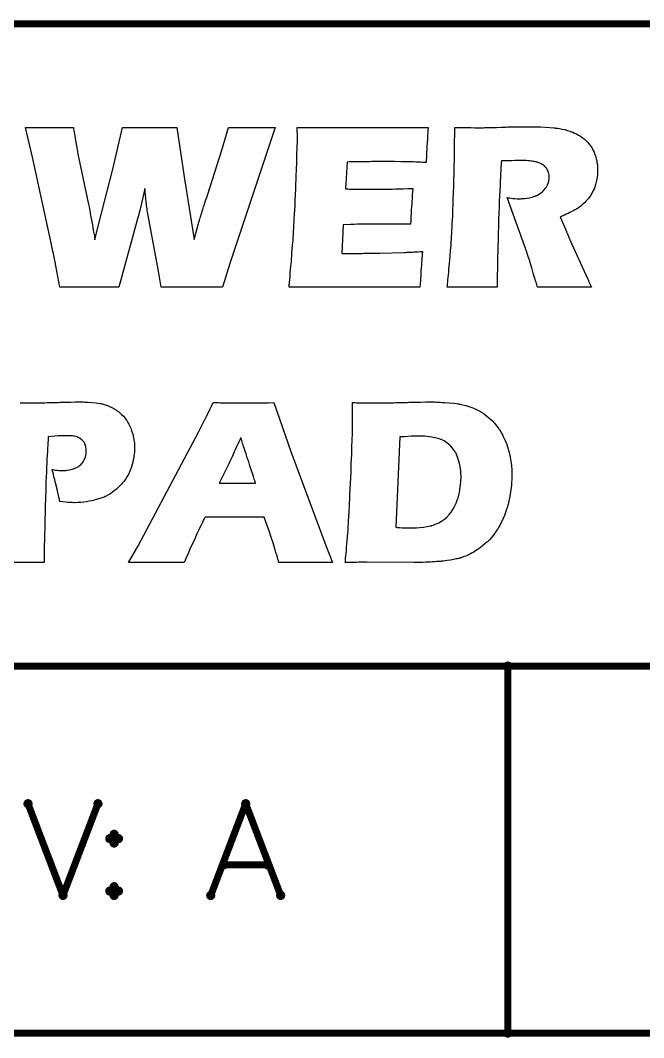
# Model space of a CAD drawing. Extents: x 0 to 200, y 0 to 200.
# Drawn here: x 176.69 to 183.48, y -0.05 to 11.04 of the extents above; entities that cross this region are included whole.
import ezdxf

# ---------------------------------------------------------------- set-up
doc = ezdxf.new("R2010")
doc.units = 0
doc.layers.get('0').update_dxf_attribs({"linetype": 'CONTINUOUS'})
doc.layers.add('gm2', color=1, linetype='CONTINUOUS')

# ---------------------------------------------------------------- blocks, each defined once
blk = doc.blocks.new('D10')
at = {"const_width": 0.05}
blk.add_lwpolyline([(-0.025, 0, 1), (0.025, 0, 1)], format="xyb", close=True, dxfattribs=at)

msp = doc.modelspace()

# ---------------------------------------------------------------- linework, layer by layer
at = {"layer": 'gm2', "color": 1, "const_width": 0.0762}
for points in [[(150.0003, 11.000022), (200.0004, 11.000022)], [(200.0004, 4.000008), (150.0003, 4.000008)], [(182.000364, 0), (182.000364, 4.000008)], [(177.157044, 1.500113), (176.776184, 2.499905)], [(177.157044, 1.500113), (177.537925, 2.499905)], [(178.766238, 1.500113), (179.147098, 2.499905)], [(179.147098, 2.499905), (179.527979, 1.500113)], [(177.714065, 2.166634), (177.666465, 2.119024)], [(177.666465, 2.119024), (177.714065, 2.071424)], [(177.761696, 2.119024), (177.714065, 2.166634)], [(177.714065, 2.071424), (177.761696, 2.119024)], [(179.385159, 1.833374), (178.909068, 1.833374)], [(177.714065, 1.595333), (177.666465, 1.547723)], [(177.666465, 1.547723), (177.714065, 1.500113)], [(177.761696, 1.547723), (177.714065, 1.595333)], [(177.714065, 1.500113), (177.761696, 1.547723)], [(0, 0), (200.0004, 0)]]:
    msp.add_lwpolyline(points, dxfattribs=at)
at = {"layer": 'gm2', "color": 1}
for points in [[(178.972918, 8.386337), (178.893868, 8.128386), (178.803738, 8.128386), (178.780148, 8.129776), (178.354387, 8.129776), (178.323877, 8.128386), (178.225426, 8.128386), (178.196276, 8.303127), (178.083956, 8.911958), (178.083956, 8.914728), (178.082566, 8.921658), (178.081186, 8.932758), (178.078406, 8.946628), (178.075646, 8.963268), (178.072846, 8.982678), (178.070086, 9.003488), (178.067316, 9.024288), (178.067316, 9.027058), (178.067316, 9.029838), (178.065926, 9.035378), (178.065926, 9.040928), (178.064536, 9.049248), (178.063166, 9.058958), (178.061776, 9.068668), (178.060366, 9.081148), (178.058996, 9.093628), (178.057606, 9.108888), (178.056216, 9.125528), (178.054826, 9.143558), (178.052056, 9.162968), (178.050666, 9.183778), (178.047906, 9.205968), (178.003516, 9.007648), (178.003516, 9.006258), (178.002146, 9.004868), (178.000756, 8.996548), (177.997956, 8.982678), (177.992426, 8.966038), (177.988276, 8.945238), (177.981326, 8.923048), (177.975786, 8.898088), (177.968846, 8.873118), (177.763596, 8.128386), (177.674835, 8.128386), (177.651245, 8.129776), (177.250465, 8.129776), (177.221334, 8.128386), (177.122864, 8.128386), (177.078494, 8.362767), (177.078494, 8.364147), (177.078494, 8.366927), (177.077104, 8.371087), (177.075714, 8.378017), (177.074324, 8.386337), (177.071564, 8.397437), (177.070174, 8.408527), (177.067404, 8.423787), (177.063234, 8.439037), (177.060454, 8.455687), (177.056304, 8.475097), (177.052144, 8.495897), (177.047974, 8.518087), (177.042434, 8.543057), (177.036884, 8.568017), (177.031344, 8.595757), (176.823324, 9.548509), (176.748433, 9.87165), (176.788634, 9.87165), (176.805284, 9.87026), (176.882954, 9.87026), (176.925934, 9.86888), (177.102074, 9.86888), (177.122864, 9.87026), (177.215794, 9.87026), (177.269875, 9.87165), (177.269875, 9.86888), (177.271255, 9.86194), (177.272645, 9.85223), (177.275425, 9.83698), (177.278205, 9.82034), (177.280975, 9.80092), (177.285125, 9.77873), (177.289295, 9.75515), (177.297615, 9.705229), (177.307335, 9.653909), (177.311485, 9.628949), (177.315645, 9.606759), (177.319795, 9.584569), (177.323965, 9.565159), (177.432135, 9.050638), (177.432135, 9.049248), (177.433525, 9.043708), (177.434915, 9.033998), (177.437685, 9.021518), (177.440445, 9.004868), (177.444625, 8.985458), (177.448785, 8.963268), (177.454315, 8.938308), (177.458485, 8.910568), (177.465425, 8.878668), (177.470985, 8.845388), (177.477905, 8.810718), (177.483445, 8.771878), (177.490395, 8.731667), (177.498705, 8.690057), (177.505645, 8.645677), (177.547245, 8.824578), (177.699785, 9.415379), (177.805196, 9.87165), (177.849566, 9.87165), (177.866216, 9.87026), (177.953606, 9.87026), (178.003516, 9.86888), (178.207386, 9.86888), (178.230966, 9.87026), (178.336357, 9.87026), (178.396007, 9.87165), (178.476427, 9.333549), (178.587377, 8.648457), (178.637307, 8.837068), (178.637307, 8.839838), (178.640077, 8.845388), (178.642857, 8.855088), (178.645617, 8.867578), (178.651177, 8.882828), (178.655337, 8.898088), (178.666437, 8.934138), (178.667827, 8.936918), (178.667827, 8.939688), (178.669207, 8.943848), (178.671977, 8.950788), (178.673357, 8.957718), (178.676137, 8.967428), (178.680307, 8.977138), (178.684457, 8.989618), (178.688617, 9.004868), (178.694177, 9.020128), (178.699717, 9.039538), (178.706637, 9.058958), (178.713587, 9.081148), (178.721917, 9.106108), (178.730227, 9.132458), (178.886938, 9.623399), (178.959048, 9.87165), (179.049198, 9.87165), (179.089428, 9.87026), (179.369559, 9.87026), (179.418099, 9.87165), (179.469419, 9.87165), (178.972918, 8.386337)], [(181.130852, 9.82866), (181.130852, 9.82727), (181.130852, 9.8245), (181.130852, 9.81895), (181.129462, 9.80924), (181.128082, 9.79537), (181.128082, 9.78566), (181.128082, 9.77596), (181.126692, 9.76348), (181.125302, 9.749609), (181.125302, 9.734349), (181.123912, 9.717709), (181.116982, 9.579029), (181.116982, 9.577639), (181.116982, 9.572089), (181.115592, 9.562379), (181.115592, 9.551289), (181.115592, 9.537419), (181.114212, 9.522169), (181.114212, 9.488879), (181.103112, 9.488879), (181.090632, 9.490269), (181.072602, 9.490269), (181.051802, 9.491649), (181.026832, 9.491649), (180.999092, 9.493039), (180.969962, 9.494429), (180.938072, 9.494429), (180.904792, 9.495819), (180.835442, 9.497199), (180.766112, 9.498589), (180.517861, 9.498589), (180.498451, 9.497199), (180.402761, 9.497199), (180.388891, 9.495819), (180.340361, 9.495819), (180.320931, 9.494429), (180.276541, 9.494429), (180.251601, 9.493039), (180.23495, 9.200418), (180.261301, 9.200418), (180.276541, 9.199028), (180.336191, 9.199028), (180.359771, 9.197638), (180.447141, 9.197638), (180.479031, 9.196258), (180.624641, 9.196258), (180.641291, 9.197638), (180.684271, 9.197638), (180.710631, 9.199028), (180.741141, 9.199028), (180.777202, 9.200418), (180.817422, 9.201798), (180.861792, 9.203188), (180.911742, 9.204578), (180.939462, 9.204578), (180.967202, 9.205968), (180.967202, 9.204578), (180.967202, 9.199028), (180.965812, 9.189318), (180.964432, 9.176838), (180.963042, 9.161588), (180.961652, 9.142168), (180.960262, 9.119978), (180.958892, 9.096408), (180.957482, 9.068668), (180.954722, 9.039538), (180.953332, 9.006258), (180.950562, 8.972978), (180.949172, 8.935528), (180.946402, 8.898088), (180.945022, 8.857868), (180.942242, 8.816258), (180.842392, 8.816258), (180.817422, 8.817648), (180.512321, 8.817648), (180.487341, 8.816258), (180.429121, 8.816258), (180.395821, 8.814878), (180.362541, 8.814878), (180.326491, 8.813488), (180.287651, 8.812098), (180.2086, 8.809328), (180.19334, 8.498677), (180.415251, 8.498677), (180.434661, 8.500057), (180.538671, 8.500057), (180.573341, 8.501447), (180.609381, 8.501447), (180.874282, 8.508377), (180.892312, 8.508377), (180.900632, 8.509767), (180.921432, 8.509767), (180.933912, 8.511157), (180.947782, 8.511157), (180.964432, 8.512547), (180.982452, 8.513927), (181.001872, 8.515317), (181.022672, 8.516707), (181.046242, 8.518087), (181.071212, 8.519477), (181.071212, 8.516707), (181.071212, 8.511157), (181.069832, 8.500057), (181.068442, 8.486197), (181.067062, 8.469547), (181.065672, 8.448747), (181.064282, 8.425167), (181.061502, 8.398817), (181.060112, 8.371087), (181.057342, 8.340577), (181.055962, 8.308677), (181.053192, 8.274007), (181.049022, 8.203276), (181.044852, 8.128386), (180.886762, 8.128386), (180.842392, 8.129776), (180.361151, 8.129776), (179.79948, 8.128386), (179.619199, 8.128386), (179.619199, 8.129776), (179.619199, 8.132546), (179.620579, 8.136706), (179.620579, 8.143646), (179.621959, 8.150576), (179.621959, 8.160286), (179.623349, 8.171376), (179.624729, 8.183856), (179.626119, 8.211596), (179.630289, 8.243496), (179.633069, 8.280937), (179.635829, 8.321157), (179.639989, 8.362767), (179.644139, 8.407147), (179.651089, 8.500057), (179.658009, 8.591597), (179.662179, 8.635967), (179.664959, 8.678967), (179.664959, 8.681737), (179.666349, 8.688667), (179.666349, 8.702537), (179.667729, 8.719177), (179.669119, 8.741367), (179.670499, 8.769108), (179.671879, 8.801008), (179.674659, 8.837068), (179.676049, 8.877278), (179.678829, 8.921658), (179.681599, 8.970198), (179.684369, 9.022898), (179.685749, 9.078378), (179.688529, 9.139398), (179.691309, 9.203188), (179.694089, 9.269759), (179.694089, 9.271149), (179.694089, 9.273919), (179.694089, 9.279469), (179.695469, 9.286399), (179.695469, 9.294719), (179.695469, 9.304429), (179.695469, 9.316909), (179.696849, 9.329389), (179.698239, 9.358519), (179.699619, 9.393189), (179.701009, 9.429249), (179.702399, 9.469469), (179.703789, 9.509679), (179.705159, 9.551289), (179.705159, 9.591509), (179.706569, 9.631729), (179.707959, 9.669169), (179.709339, 9.702449), (179.709339, 9.732959), (179.709339, 9.745449), (179.709339, 9.75793), (179.707959, 9.87165), (179.79116, 9.87165), (179.80779, 9.87026), (180.01859, 9.87026), (180.07823, 9.86888), (180.724501, 9.86888), (180.779982, 9.87026), (181.017132, 9.87026), (181.075372, 9.87165), (181.133622, 9.87165), (181.130852, 9.82866)], [(182.294405, 9.8772), (182.315215, 9.8772), (182.336015, 9.87581), (182.359585, 9.87581), (182.408145, 9.87304), (182.459445, 9.87026), (182.507975, 9.8661), (182.512145, 9.8661), (182.517695, 9.86471), (182.524625, 9.86471), (182.532945, 9.86333), (182.542665, 9.86194), (182.566235, 9.85778), (182.592585, 9.85223), (182.621705, 9.84669), (182.652225, 9.83836), (182.681335, 9.82866), (182.682725, 9.82866), (182.685495, 9.82727), (182.689655, 9.82588), (182.695205, 9.82311), (182.709075, 9.81756), (182.727115, 9.80924), (182.747905, 9.79953), (182.770096, 9.78844), (182.792286, 9.77457), (182.813076, 9.7607), (182.815876, 9.75931), (182.822796, 9.75377), (182.832506, 9.745449), (182.844986, 9.734349), (182.858856, 9.720479), (182.874096, 9.705229), (182.889376, 9.688589), (182.903226, 9.670559), (182.904616, 9.667779), (182.908786, 9.662239), (182.915706, 9.651139), (182.924046, 9.637269), (182.932356, 9.619239), (182.942066, 9.599829), (182.950396, 9.577639), (182.958706, 9.552679), (182.958706, 9.551289), (182.960096, 9.549899), (182.960096, 9.545739), (182.961476, 9.541579), (182.965656, 9.527709), (182.969806, 9.509679), (182.972576, 9.488879), (182.976726, 9.463919), (182.978116, 9.437569), (182.979506, 9.409829), (182.979506, 9.408439), (182.979506, 9.405669), (182.979506, 9.401509), (182.979506, 9.395959), (182.979506, 9.387639), (182.978116, 9.379319), (182.976726, 9.357129), (182.973966, 9.332169), (182.969806, 9.305819), (182.964246, 9.278079), (182.957316, 9.248958), (182.957316, 9.247568), (182.955936, 9.246178), (182.954546, 9.242018), (182.953156, 9.236478), (182.947616, 9.221218), (182.940676, 9.203188), (182.930966, 9.182388), (182.918486, 9.158808), (182.904616, 9.133848), (182.887966, 9.108888), (182.887966, 9.107498), (182.886596, 9.106108), (182.879656, 9.097788), (182.869946, 9.085308), (182.856076, 9.070058), (182.839436, 9.052028), (182.820026, 9.033998), (182.796446, 9.014578), (182.771486, 8.995168), (182.770096, 8.995168), (182.768706, 8.992388), (182.764546, 8.991008), (182.759006, 8.986838), (182.750686, 8.982678), (182.742355, 8.977138), (182.732645, 8.971588), (182.720165, 8.964658), (182.706295, 8.957718), (182.692425, 8.950788), (182.675795, 8.942468), (182.657755, 8.934138), (182.638355, 8.924438), (182.618945, 8.916118), (182.573165, 8.898088), (182.639735, 8.735827), (182.639735, 8.734437), (182.641115, 8.733047), (182.642505, 8.728887), (182.645275, 8.724727), (182.650835, 8.710857), (182.657755, 8.692827), (182.666095, 8.672027), (182.677165, 8.648457), (182.688275, 8.623487), (182.699375, 8.597137), (182.869946, 8.224076), (182.869946, 8.222696), (182.872726, 8.218536), (182.875506, 8.212986), (182.879656, 8.203276), (182.885206, 8.189406), (182.892136, 8.172766), (182.900456, 8.153346), (182.911556, 8.128386), (182.820026, 8.128386), (182.796446, 8.129776), (182.462215, 8.129776), (182.431705, 8.128386), (182.326305, 8.128386), (182.326305, 8.129776), (182.324915, 8.131156), (182.323535, 8.135326), (182.322145, 8.140866), (182.319385, 8.149186), (182.316585, 8.158896), (182.313825, 8.169996), (182.309665, 8.183856), (182.304125, 8.199116), (182.299955, 8.217146), (182.293025, 8.236556), (182.286085, 8.260137), (182.279155, 8.283717), (182.270845, 8.311447), (182.262515, 8.341957), (182.252805, 8.373857), (182.252805, 8.375247), (182.251415, 8.376637), (182.250025, 8.380797), (182.248644, 8.386337), (182.244494, 8.400207), (182.240324, 8.416847), (182.233384, 8.434877), (182.227844, 8.454297), (182.220904, 8.473707), (182.215364, 8.490357), (182.215364, 8.491737), (182.213974, 8.494517), (182.212584, 8.500057), (182.209824, 8.506997), (182.207034, 8.516707), (182.202874, 8.527797), (182.197344, 8.540277), (182.193174, 8.555537), (182.186234, 8.573567), (182.179304, 8.591597), (182.172364, 8.612397), (182.164044, 8.635967), (182.155724, 8.659547), (182.146014, 8.685897), (182.136324, 8.715017), (182.125214, 8.744147), (181.993464, 9.106108), (181.996224, 9.106108), (182.000394, 9.104728), (182.005944, 9.104728), (182.018434, 9.101948), (182.036454, 9.100568), (182.057264, 9.097788), (182.079454, 9.095018), (182.104414, 9.093628), (182.144634, 9.093628), (182.152954, 9.095018), (182.162654, 9.095018), (182.184844, 9.097788), (182.211194, 9.100568), (182.238934, 9.104728), (182.268045, 9.111658), (182.297175, 9.121368), (182.298565, 9.121368), (182.299955, 9.122758), (182.304125, 9.124138), (182.309665, 9.126918), (182.323535, 9.133848), (182.340175, 9.142168), (182.358195, 9.154648), (182.377625, 9.169908), (182.395645, 9.186548), (182.412295, 9.207348), (182.412295, 9.208738), (182.413675, 9.210128), (182.419215, 9.217058), (182.424775, 9.229538), (182.433085, 9.244798), (182.440035, 9.264209), (182.446955, 9.285019), (182.451125, 9.308589), (182.452495, 9.332169), (182.452495, 9.334939), (182.452495, 9.341879), (182.451125, 9.351579), (182.448345, 9.364069), (182.445575, 9.379319), (182.440035, 9.395959), (182.431705, 9.411219), (182.421995, 9.427859), (182.420625, 9.429249), (182.416455, 9.434789), (182.409515, 9.441729), (182.399805, 9.451439), (182.385935, 9.461139), (182.370685, 9.472239), (182.351275, 9.481949), (182.329085, 9.490269), (182.326305, 9.491649), (182.322145, 9.491649), (182.317995, 9.493039), (182.311045, 9.495819), (182.302735, 9.497199), (182.293025, 9.498589), (182.281925, 9.501359), (182.268045, 9.502749), (182.254195, 9.504139), (182.238934, 9.506909), (182.220904, 9.508299), (182.201494, 9.509679), (182.180674, 9.509679), (182.158494, 9.511069), (182.093324, 9.511069), (182.076674, 9.509679), (182.042004, 9.508299), (182.023974, 9.508299), (182.010104, 9.506909), (181.975434, 9.506909), (181.954634, 9.505519), (181.931054, 9.505519), (181.931054, 9.504139), (181.931054, 9.502749), (181.931054, 9.498589), (181.929674, 9.493039), (181.929674, 9.487489), (181.929674, 9.479169), (181.928284, 9.458369), (181.926894, 9.433409), (181.925524, 9.402899), (181.922724, 9.366839), (181.921334, 9.328009), (181.918574, 9.282239), (181.917184, 9.233698), (181.914414, 9.180998), (181.911654, 9.125528), (181.908854, 9.065888), (181.907484, 9.002098), (181.904704, 8.935528), (181.901934, 8.866188), (181.901934, 8.864798), (181.901934, 8.862028), (181.901934, 8.856478), (181.901934, 8.849548), (181.900544, 8.839838), (181.900544, 8.828748), (181.900544, 8.816258), (181.900544, 8.802398), (181.899164, 8.785748), (181.899164, 8.767718), (181.897784, 8.748307), (181.897784, 8.728887), (181.896394, 8.683127), (181.894984, 8.633197), (181.893614, 8.579107), (181.892224, 8.520867), (181.890834, 8.459847), (181.889444, 8.396047), (181.888064, 8.330867), (181.886674, 8.264297), (181.885294, 8.128386), (181.793764, 8.128386), (181.770184, 8.129776), (181.465073, 8.129776), (181.437343, 8.128386), (181.341653, 8.128386), (181.341653, 8.131156), (181.343033, 8.138096), (181.344423, 8.150576), (181.345803, 8.165836), (181.347193, 8.186636), (181.349973, 8.208826), (181.352753, 8.235176), (181.355513, 8.262907), (181.358293, 8.293417), (181.361063, 8.325317), (181.368013, 8.393277), (181.373543, 8.462617), (181.379083, 8.531957), (181.379083, 8.534727), (181.379083, 8.540277), (181.380493, 8.549987), (181.381863, 8.563857), (181.383253, 8.580497), (181.384643, 8.601297), (181.386033, 8.624877), (181.387413, 8.651227), (181.388803, 8.681737), (181.391563, 8.713637), (181.392953, 8.746917), (181.394363, 8.784368), (181.397123, 8.823198), (181.398513, 8.863418), (181.401283, 8.905018), (181.402673, 8.949398), (181.402673, 8.950788), (181.402673, 8.952168), (181.402673, 8.960488), (181.404053, 8.972978), (181.404053, 8.991008), (181.405443, 9.013188), (181.406823, 9.038158), (181.408213, 9.068668), (181.408213, 9.101948), (181.409603, 9.138008), (181.410993, 9.176838), (181.412363, 9.218448), (181.413773, 9.261439), (181.415153, 9.307199), (181.416543, 9.354359), (181.417923, 9.451439), (181.417923, 9.452819), (181.417923, 9.454209), (181.417923, 9.458369), (181.417923, 9.462529), (181.417923, 9.476399), (181.419313, 9.494429), (181.419313, 9.517999), (181.419313, 9.542969), (181.420693, 9.572089), (181.420693, 9.602599), (181.420693, 9.635889), (181.422083, 9.670559), (181.422083, 9.739899), (181.423473, 9.77457), (181.423473, 9.80924), (181.423473, 9.84114), (181.423473, 9.87165), (181.449823, 9.87165), (181.463693, 9.87026), (181.514993, 9.87026), (181.556603, 9.86888), (181.599603, 9.86888), (181.642593, 9.86749), (181.735513, 9.86749), (181.750764, 9.86888), (181.807634, 9.86888), (181.829814, 9.87026), (181.876984, 9.87165), (181.929674, 9.87304), (181.943544, 9.87304), (181.954634, 9.87442), (181.983744, 9.87442), (182.001784, 9.87581), (182.042004, 9.87581), (182.064194, 9.8772), (182.112734, 9.8772), (182.164044, 9.87858), (182.274995, 9.87858), (182.294405, 9.8772)], [(177.394685, 6.877194), (177.412725, 6.877194), (177.432135, 6.875804), (177.473745, 6.873034), (177.516725, 6.868874), (177.555565, 6.863324), (177.573595, 6.860544), (177.590225, 6.856384), (177.591615, 6.856384), (177.594395, 6.855004), (177.598565, 6.853614), (177.604095, 6.852224), (177.620745, 6.846684), (177.640175, 6.839744), (177.663745, 6.830034), (177.688705, 6.818944), (177.715065, 6.805074), (177.740005, 6.788434), (177.741395, 6.788434), (177.742805, 6.787044), (177.751116, 6.780114), (177.763596, 6.770404), (177.778846, 6.757924), (177.795496, 6.741283), (177.814896, 6.723253), (177.832936, 6.702453), (177.849566, 6.678873), (177.850976, 6.676103), (177.856516, 6.667773), (177.864846, 6.655293), (177.874546, 6.637263), (177.884256, 6.616463), (177.895346, 6.592883), (177.905046, 6.565153), (177.914756, 6.536023), (177.914756, 6.534643), (177.916146, 6.531863), (177.917536, 6.527703), (177.918916, 6.522163), (177.920306, 6.515223), (177.921696, 6.506903), (177.925866, 6.486103), (177.930016, 6.461133), (177.934176, 6.434793), (177.935566, 6.404273), (177.936936, 6.373763), (177.936936, 6.372383), (177.936936, 6.366833), (177.936936, 6.357123), (177.935566, 6.344643), (177.934176, 6.329393), (177.932786, 6.312743), (177.930016, 6.291943), (177.927256, 6.271143), (177.921696, 6.247562), (177.916146, 6.222602), (177.910586, 6.196252), (177.902276, 6.169902), (177.892566, 6.143552), (177.881476, 6.115812), (177.868996, 6.088082), (177.853736, 6.061732), (177.852366, 6.060342), (177.849566, 6.056182), (177.845416, 6.047862), (177.838486, 6.038152), (177.830156, 6.027052), (177.819066, 6.013192), (177.806586, 5.997932), (177.792716, 5.982682), (177.777466, 5.964652), (177.759436, 5.948002), (177.741395, 5.929982), (177.719215, 5.911952), (177.697025, 5.895302), (177.673455, 5.878662), (177.647095, 5.863412), (177.619355, 5.849542), (177.617965, 5.848152), (177.612435, 5.846762), (177.604095, 5.842602), (177.593025, 5.838442), (177.579155, 5.832902), (177.562505, 5.827352), (177.543075, 5.821802), (177.520895, 5.814872), (177.497315, 5.807932), (177.470985, 5.802392), (177.443245, 5.796842), (177.414115, 5.791292), (177.383595, 5.787132), (177.350315, 5.782972), (177.317035, 5.781582), (177.282365, 5.780202), (177.269875, 5.780202), (177.256015, 5.781582), (177.236594, 5.781582), (177.213014, 5.784362), (177.185294, 5.787132), (177.156164, 5.789902), (177.122864, 5.795452), (177.122864, 5.798232), (177.120094, 5.806552), (177.117324, 5.820412), (177.113164, 5.838442), (177.107604, 5.863412), (177.100684, 5.892532), (177.092364, 5.928592), (177.082664, 5.968812), (177.082664, 5.970192), (177.081274, 5.974352), (177.079884, 5.979902), (177.078494, 5.988222), (177.075714, 5.997932), (177.072944, 6.009032), (177.067404, 6.033992), (177.059074, 6.061732), (177.052144, 6.090852), (177.045214, 6.118592), (177.041054, 6.131072), (177.038274, 6.142162), (177.041054, 6.142162), (177.047974, 6.140772), (177.059074, 6.139392), (177.074324, 6.136612), (177.090974, 6.135232), (177.110404, 6.132452), (177.132584, 6.131072), (177.167254, 6.131072), (177.175574, 6.132452), (177.186664, 6.132452), (177.199144, 6.133842), (177.226884, 6.139392), (177.258775, 6.146322), (177.290685, 6.157422), (177.321205, 6.172672), (177.335075, 6.180992), (177.347535, 6.192092), (177.348925, 6.193472), (177.350315, 6.194862), (177.357245, 6.203182), (177.368355, 6.217052), (177.379425, 6.235082), (177.390535, 6.255883), (177.401635, 6.282233), (177.408555, 6.311363), (177.411335, 6.326613), (177.411335, 6.343253), (177.411335, 6.344643), (177.411335, 6.350193), (177.409945, 6.358513), (177.409945, 6.369603), (177.407165, 6.380703), (177.404405, 6.393183), (177.401635, 6.407053), (177.396095, 6.419533), (177.396095, 6.420923), (177.393295, 6.425083), (177.390535, 6.432013), (177.384985, 6.438953), (177.379425, 6.448653), (177.371115, 6.456973), (177.362795, 6.466683), (177.351705, 6.475003), (177.350315, 6.476393), (177.346145, 6.479163), (177.340615, 6.481943), (177.332275, 6.487483), (177.321205, 6.491653), (177.310095, 6.497193), (177.297615, 6.501353), (177.283745, 6.504133), (177.282365, 6.504133), (177.276815, 6.505513), (177.269875, 6.506903), (177.258775, 6.508293), (177.246314, 6.508293), (177.232444, 6.509673), (177.215794, 6.511063), (177.156164, 6.511063), (177.139514, 6.509673), (177.103454, 6.508293), (176.996674, 6.499973), (176.996674, 6.497193), (176.995284, 6.488873), (176.995284, 6.475003), (176.993904, 6.456973), (176.992514, 6.433403), (176.991124, 6.405663), (176.988364, 6.373763), (176.986954, 6.339093), (176.984184, 6.300263), (176.982804, 6.257273), (176.980034, 6.212892), (176.978644, 6.164352), (176.975864, 6.114422), (176.974494, 6.061732), (176.971694, 6.007642), (176.970324, 5.952162), (176.970324, 5.950782), (176.970324, 5.946622), (176.970324, 5.938302), (176.970324, 5.928592), (176.968934, 5.916112), (176.968934, 5.900852), (176.968934, 5.884212), (176.967544, 5.864792), (176.967544, 5.843992), (176.966164, 5.821802), (176.966164, 5.798232), (176.964774, 5.773262), (176.963384, 5.719181), (176.962004, 5.663701), (176.960624, 5.606841), (176.959234, 5.549981), (176.957824, 5.494511), (176.956454, 5.443191), (176.956454, 5.418231), (176.955064, 5.394661), (176.955064, 5.373851), (176.955064, 5.353051), (176.953674, 5.335021), (176.953674, 5.318381), (176.953674, 5.304511), (176.953674, 5.293421), (176.953674, 5.12838), (176.699873, 5.12977), (176.565353, 5.12977)], [(176.691563, 6.868874), (176.735953, 6.867484), (176.831634, 6.867484), (176.848274, 6.868874), (176.909304, 6.868874), (176.932884, 6.870254), (176.957824, 6.870254), (176.985564, 6.871644), (177.016084, 6.871644), (177.046584, 6.873034), (177.063234, 6.873034), (177.075714, 6.874414), (177.107604, 6.874414), (177.127034, 6.875804), (177.147834, 6.875804), (177.193604, 6.877194), (177.242144, 6.877194), (177.290685, 6.878574), (177.379425, 6.878574), (177.394685, 6.877194)], [(181.223762, 6.877194), (181.243172, 6.877194), (181.265373, 6.875804), (181.287563, 6.874414), (181.312523, 6.873034), (181.362453, 6.870254), (181.413773, 6.864714), (181.463693, 6.857774), (181.465073, 6.857774), (181.469253, 6.856384), (181.476173, 6.855004), (181.485883, 6.853614), (181.496973, 6.850844), (181.510843, 6.848064), (181.526103, 6.843904), (181.542733, 6.839744), (181.578813, 6.828654), (181.619013, 6.813394), (181.662013, 6.795364), (181.703613, 6.773174), (181.705003, 6.771794), (181.709163, 6.770404), (181.714723, 6.766244), (181.723033, 6.762084), (181.731353, 6.755154), (181.743833, 6.748213), (181.768794, 6.728803), (181.799294, 6.703833), (181.829814, 6.676103), (181.861704, 6.642813), (181.890834, 6.605373), (181.892224, 6.603983), (181.893614, 6.601213), (181.897784, 6.595663), (181.903314, 6.587343), (181.908854, 6.577633), (181.917184, 6.565153), (181.924134, 6.552673), (181.933834, 6.537413), (181.942154, 6.519383), (181.951874, 6.501353), (181.961564, 6.481943), (181.971284, 6.459753), (181.989304, 6.413983), (182.005944, 6.364063), (182.005944, 6.362673), (182.007334, 6.358513), (182.010104, 6.350193), (182.012894, 6.340483), (182.015654, 6.328003), (182.018434, 6.312743), (182.022584, 6.296103), (182.026744, 6.276693), (182.029524, 6.255883), (182.033694, 6.233692), (182.040614, 6.185152), (182.044764, 6.133842), (182.046174, 6.079752), (182.046174, 6.078372), (182.046174, 6.072822), (182.046174, 6.065892), (182.046174, 6.054792), (182.044764, 6.042312), (182.044764, 6.027052), (182.043394, 6.010412), (182.042004, 5.991002), (182.040614, 5.970192), (182.037844, 5.948002), (182.032304, 5.900852), (182.025354, 5.852312), (182.014264, 5.801002), (182.014264, 5.799612), (182.012894, 5.795452), (182.011484, 5.788522), (182.008724, 5.778812), (182.005944, 5.766332), (182.001784, 5.753852), (181.997614, 5.737201), (181.992074, 5.720561), (181.979594, 5.683121), (181.965724, 5.642901), (181.947694, 5.601291), (181.928284, 5.559691), (181.928284, 5.558301), (181.925524, 5.555531), (181.922724, 5.549981), (181.918574, 5.541661), (181.913024, 5.531951), (181.907484, 5.522241), (181.892224, 5.497281), (181.872814, 5.468161), (181.852004, 5.436261), (181.827044, 5.405751), (181.800684, 5.375241), (181.799294, 5.373851), (181.797924, 5.372471), (181.793764, 5.368311), (181.788224, 5.362761), (181.781274, 5.355821), (181.772944, 5.348891), (181.752154, 5.330861), (181.727203, 5.310061), (181.699463, 5.287871), (181.667553, 5.265681), (181.632883, 5.24349), (181.631493, 5.24349), (181.630113, 5.2421), (181.625963, 5.23933), (181.620403, 5.23656), (181.606533, 5.22962), (181.588493, 5.21991), (181.566313, 5.21021), (181.542733, 5.19911), (181.516403, 5.1894), (181.490053, 5.17969), (181.488663, 5.17969), (181.487253, 5.17831), (181.483103, 5.17692), (181.477563, 5.17553), (181.469253, 5.17415), (181.460923, 5.17137), (181.451213, 5.16999), (181.438713, 5.16721), (181.426233, 5.16444), (181.410993, 5.16167), (181.395733, 5.15751), (181.377693, 5.15473), (181.340263, 5.14918), (181.295883, 5.14364), (181.288953, 5.14364), (181.282013, 5.14225), (181.270913, 5.14086), (181.258453, 5.13948), (181.243172, 5.13948), (181.225152, 5.13809), (181.204352, 5.1367), (181.182152, 5.13532), (181.158582, 5.13393), (181.132232, 5.13254), (181.105872, 5.13116), (181.076762, 5.12977), (181.046242, 5.12977), (180.982452, 5.12838), (180.466551, 5.13116), (180.376411, 5.13116), (180.356991, 5.12977), (180.287651, 5.12977), (180.259911, 5.12838), (180.23078, 5.12838), (180.23078, 5.12977), (180.23078, 5.13116), (180.23217, 5.13532), (180.23217, 5.14086), (180.23217, 5.1478), (180.23356, 5.15612), (180.23495, 5.17692), (180.23773, 5.2005), (180.24049, 5.22962), (180.24326, 5.261521), (180.24604, 5.294801), (180.24882, 5.332251), (180.251601, 5.369691), (180.258521, 5.447351), (180.261301, 5.486191), (180.264061, 5.523631), (180.266841, 5.559691), (180.268231, 5.594361), (180.268231, 5.595751), (180.268231, 5.597131), (180.268231, 5.601291), (180.269621, 5.606841), (180.269621, 5.612391), (180.269621, 5.620711), (180.271011, 5.630421), (180.271011, 5.641511), (180.272391, 5.667861), (180.273781, 5.698371), (180.276541, 5.734431), (180.277931, 5.776042), (180.280711, 5.821802), (180.282101, 5.873112), (180.284881, 5.928592), (180.287651, 5.988222), (180.290411, 6.052022), (180.294581, 6.119972), (180.297361, 6.192092), (180.300131, 6.268363), (180.300131, 6.269753), (180.300131, 6.272523), (180.300131, 6.276693), (180.300131, 6.282233), (180.301521, 6.289173), (180.301521, 6.298873), (180.301521, 6.319683), (180.302901, 6.346033), (180.304281, 6.375153), (180.304281, 6.408443), (180.305671, 6.443113), (180.307061, 6.480553), (180.308451, 6.518003), (180.309841, 6.592883), (180.309841, 6.628943), (180.311231, 6.663613), (180.311231, 6.694123), (180.311231, 6.721863), (180.311231, 6.871644), (180.336191, 6.871644), (180.348671, 6.870254), (180.399971, 6.870254), (180.440191, 6.868874), (180.483191, 6.868874), (180.527571, 6.867484), (180.626051, 6.867484), (180.642681, 6.868874), (180.703701, 6.868874), (180.728661, 6.870254), (180.755012, 6.870254), (180.782752, 6.871644), (180.811872, 6.871644), (180.842392, 6.873034), (180.859032, 6.873034), (180.871512, 6.874414), (180.904792, 6.874414), (180.924202, 6.875804), (180.969962, 6.875804), (180.994942, 6.877194), (181.049022, 6.877194), (181.105872, 6.878574), (181.207122, 6.878574), (181.223762, 6.877194)], [(179.639989, 6.339093), (180.01859, 5.314221), (180.09348, 5.12838), (179.99919, 5.12838), (179.977, 5.12977), (179.645549, 5.12977), (179.615029, 5.12838), (179.508229, 5.12838), (179.508229, 5.13116), (179.505469, 5.13809), (179.502689, 5.14918), (179.498539, 5.16583), (179.491599, 5.18524), (179.484669, 5.21021), (179.476339, 5.23794), (179.468029, 5.268451), (179.456929, 5.303121), (179.444449, 5.341961), (179.431969, 5.382171), (179.416709, 5.425171), (179.401449, 5.472321), (179.384809, 5.520861), (179.366779, 5.570781), (179.347379, 5.623481), (178.703877, 5.623481), (178.702487, 5.620711), (178.698327, 5.613781), (178.692767, 5.601291), (178.684457, 5.584651), (178.674747, 5.563851), (178.662267, 5.537501), (178.648397, 5.509761), (178.633157, 5.477871), (178.616507, 5.441811), (178.599857, 5.404361), (178.580447, 5.362761), (178.561027, 5.319771), (178.540227, 5.274001), (178.519427, 5.22685), (178.497247, 5.17831), (178.475047, 5.12838), (178.373797, 5.12838), (178.348857, 5.12977), (178.010456, 5.12977), (177.978556, 5.12838), (177.870386, 5.12838), (177.975786, 5.311441), (178.635917, 6.555443), (178.706637, 6.694123), (178.706637, 6.695513), (178.708047, 6.696903), (178.709417, 6.701063), (178.712197, 6.705223), (178.714967, 6.712153), (178.719127, 6.720473), (178.728847, 6.739893), (178.741327, 6.764854), (178.755198, 6.795364), (178.773218, 6.831424), (178.792628, 6.871644), (178.848108, 6.871644), (178.868908, 6.870254), (178.971538, 6.870254), (179.025608, 6.868874), (179.254449, 6.868874), (179.280799, 6.870254), (179.394529, 6.870254), (179.452769, 6.871644), (179.639989, 6.339093)], [(179.093578, 6.490263), (179.092188, 6.487483), (179.089428, 6.481943), (179.085258, 6.472233), (179.079708, 6.459753), (179.072778, 6.443113), (179.064448, 6.425083), (179.054758, 6.404273), (179.043648, 6.382093), (179.032558, 6.357123), (179.021458, 6.333553), (178.997888, 6.280853), (178.974308, 6.230922), (178.961828, 6.205962), (178.950718, 6.182382), (178.859198, 5.995162), (179.254449, 5.995162), (179.254449, 5.996542), (179.253059, 6.000702), (179.250279, 6.006252), (179.247518, 6.014572), (179.244738, 6.024282), (179.240578, 6.036762), (179.236408, 6.050632), (179.230868, 6.065892), (179.219778, 6.100562), (179.207298, 6.139392), (179.193428, 6.180992), (179.179558, 6.225372), (179.164318, 6.269753), (179.150448, 6.312743), (179.136578, 6.354353), (179.124088, 6.393183), (179.118538, 6.411213), (179.112988, 6.426463), (179.108828, 6.441723), (179.104668, 6.455593), (179.100498, 6.466683), (179.097738, 6.476393), (179.094958, 6.484713), (179.093578, 6.490263)], [(181.071212, 6.505513), (180.994942, 6.505513), (180.981072, 6.504133), (180.949172, 6.504133), (180.911742, 6.502743), (180.871512, 6.499973), (180.825742, 6.497193), (180.782752, 5.512541), (180.789682, 5.512541), (180.795242, 5.511151), (180.809112, 5.509761), (180.827132, 5.509761), (180.849312, 5.508381), (180.874282, 5.506991), (180.900632, 5.505601), (180.951942, 5.505601), (180.963042, 5.506991), (180.990782, 5.506991), (181.007422, 5.508381), (181.043482, 5.511151), (181.082312, 5.515311), (181.122542, 5.520861), (181.161362, 5.527791), (181.162742, 5.527791), (181.165522, 5.529181), (181.171062, 5.530571), (181.178002, 5.533341), (181.187712, 5.536111), (181.197412, 5.538891), (181.222382, 5.548591), (181.250123, 5.562461), (181.280623, 5.579101), (181.311143, 5.599911), (181.340263, 5.626261), (181.341653, 5.627641), (181.343033, 5.630421), (181.347193, 5.634581), (181.352753, 5.640131), (181.359673, 5.647061), (181.366623, 5.656771), (181.374933, 5.666481), (181.383253, 5.678961), (181.402673, 5.706691), (181.422083, 5.738591), (181.440103, 5.777422), (181.455383, 5.819032), (181.455383, 5.820412), (181.456753, 5.824582), (181.459533, 5.831512), (181.460923, 5.839832), (181.463693, 5.850932), (181.467843, 5.863412), (181.470623, 5.877282), (181.474793, 5.893922), (181.477563, 5.911952), (181.480333, 5.931362), (181.487253, 5.971582), (181.491423, 6.015962), (181.492813, 6.061732), (181.492813, 6.063112), (181.492813, 6.068662), (181.492813, 6.076982), (181.491423, 6.086692), (181.491423, 6.100562), (181.490053, 6.115812), (181.488663, 6.132452), (181.485883, 6.150482), (181.478943, 6.192092), (181.469253, 6.233692), (181.455383, 6.278073), (181.437343, 6.318293), (181.437343, 6.319683), (181.434563, 6.322453), (181.431793, 6.328003), (181.427643, 6.334933), (181.422083, 6.344643), (181.415153, 6.354353), (181.398513, 6.376543), (181.377693, 6.400113), (181.351343, 6.423693), (181.323623, 6.445883), (181.306973, 6.455593), (181.290323, 6.463913), (181.288953, 6.463913), (181.286173, 6.465303), (181.280623, 6.468073), (181.273693, 6.470843), (181.263993, 6.473623), (181.252893, 6.477783), (181.240412, 6.480553), (181.225152, 6.484713), (181.208512, 6.488873), (181.189102, 6.493033), (181.169692, 6.495813), (181.147492, 6.498583), (181.123912, 6.501353), (181.097562, 6.504133), (181.071212, 6.505513)]]:
    msp.add_lwpolyline(points, dxfattribs=at)

# ---------------------------------------------------------------- block references
at = {"layer": 'gm2'}
for p in [(182.000364, 4.000008), (176.776184, 2.499905), (177.537925, 2.499905), (179.147098, 2.499905), (177.666465, 2.119024), (177.714065, 2.166634), (177.714065, 2.166634), (177.714065, 2.071424), (177.761696, 2.119024), (178.909068, 1.833374), (179.385159, 1.833374), (177.666465, 1.547723), (177.714065, 1.595333), (177.714065, 1.595333), (177.761696, 1.547723), (177.157044, 1.500113), (177.157044, 1.500113), (177.714065, 1.500113), (178.766238, 1.500113), (179.527979, 1.500113), (182.000364, 0)]:
    msp.add_blockref('D10', p, dxfattribs=at)

doc.saveas('drawing.dxf')
